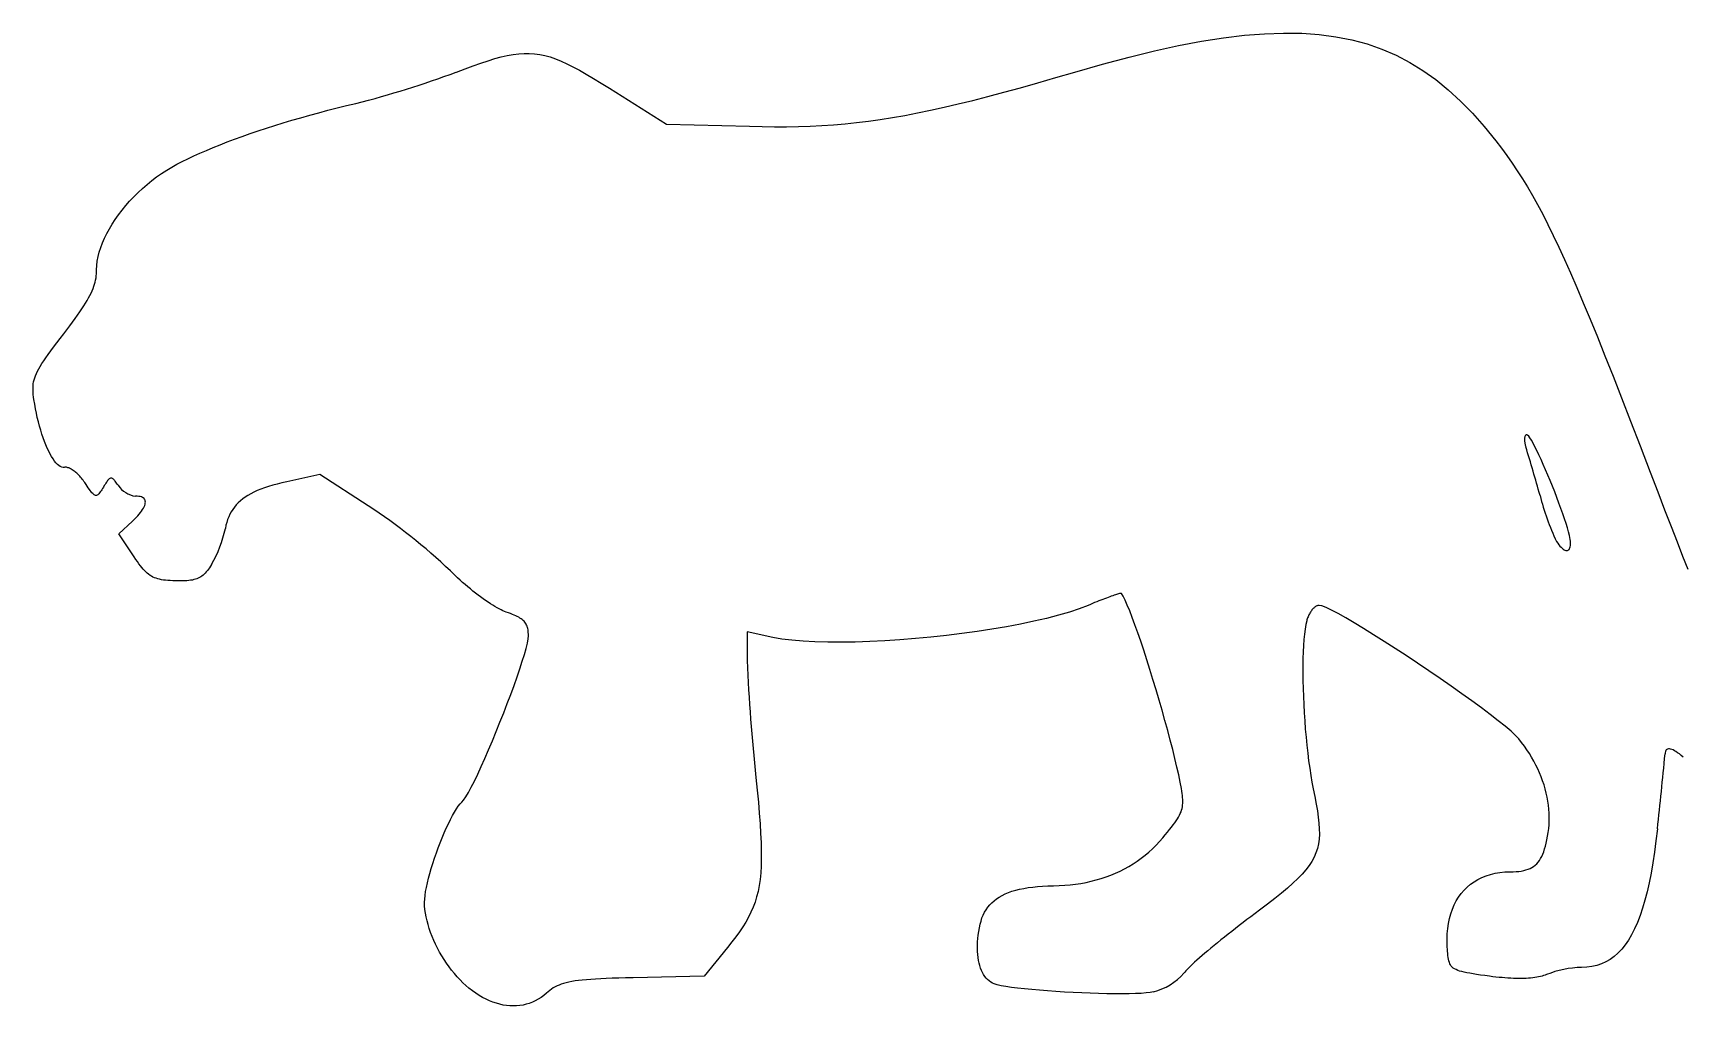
# Model space of a CAD drawing. Extents: x 3 to 294, y -207 to -4.
# Drawn here: x 72.1 to 135.6, y -125.3 to -87.9 of the extents above; entities that cross this region are included whole.
import ezdxf

# ---------------------------------------------------------------- set-up
doc = ezdxf.new("R2010")
doc.units = 0
doc.layers.get('0').update_dxf_attribs({"linetype": 'CONTINUOUS'})

msp = doc.modelspace()

# ---------------------------------------------------------------- linework, layer by layer
at = {"color": 1}
for p, q in [((94.307, -90.038), (96.512, -91.417)), ((96.512, -91.417), (99.696, -91.505)), ((83.164, -104.897), (81.891, -105.177)), ((85.031, -106.102), (83.164, -104.897)), ((75.434, -107.178), (75.952, -106.697)), ((76.025, -108.072), (75.434, -107.178)), ((131.259, -107.244), (131.259, -107.244)), ((100.605, -111.167), (99.606, -110.956)), ((99.606, -110.956), (99.606, -112.059)), ((98.855, -123.09), (97.951, -124.198)), ((97.951, -124.198), (95.219, -124.259)), ((88.905, -124.662), (88.905, -124.661))]:
    msp.add_line(p, q, dxfattribs=at)
for points in [[(112.226, -89.419), (113.293, -89.114), (114.311, -88.843), (115.283, -88.605), (116.211, -88.403), (117.096, -88.235), (117.941, -88.102), (118.747, -88.004), (119.516, -87.942), (120.251, -87.916), (120.953, -87.927), (121.624, -87.974), (122.266, -88.058), (122.882, -88.18), (123.472, -88.339), (124.039, -88.536), (124.585, -88.771), (125.112, -89.045), (125.621, -89.358), (126.115, -89.709), (126.595, -90.101), (127.064, -90.532), (127.524, -91.003), (127.976, -91.515), (128.422, -92.068)], [(88.419, -89.422), (88.756, -89.293), (89.071, -89.177), (89.366, -89.073), (89.642, -88.981), (89.902, -88.901), (90.148, -88.834), (90.381, -88.781), (90.604, -88.74), (90.818, -88.713), (91.025, -88.699), (91.227, -88.699), (91.427, -88.712), (91.626, -88.74), (91.826, -88.782), (92.028, -88.839), (92.236, -88.911), (92.451, -88.997), (92.674, -89.099), (92.908, -89.216), (93.155, -89.348), (93.416, -89.496), (93.694, -89.661), (93.99, -89.841), (94.307, -90.038)], [(99.696, -91.505), (100.186, -91.516), (100.664, -91.521), (101.131, -91.52), (101.589, -91.512), (102.041, -91.497), (102.488, -91.475), (102.933, -91.445), (103.378, -91.408), (103.825, -91.361), (104.276, -91.306), (104.733, -91.242), (105.199, -91.169), (105.676, -91.085), (106.165, -90.992), (106.669, -90.888), (107.19, -90.773), (107.73, -90.647), (108.292, -90.509), (108.876, -90.359), (109.487, -90.197), (110.125, -90.023), (110.793, -89.835), (111.492, -89.634), (112.226, -89.419)], [(77.476, -93.072), (77.667, -92.966), (77.871, -92.86), (78.086, -92.753), (78.313, -92.646), (78.551, -92.538), (78.799, -92.43), (79.057, -92.322), (79.325, -92.214), (79.602, -92.106), (79.887, -91.999), (80.181, -91.892), (80.483, -91.786), (80.792, -91.681), (81.108, -91.577), (81.431, -91.474), (81.759, -91.372), (82.093, -91.272), (82.433, -91.173), (82.777, -91.076), (83.126, -90.981), (83.478, -90.888), (83.834, -90.797), (84.193, -90.709), (84.554, -90.623)], [(128.422, -92.068), (128.637, -92.35), (128.846, -92.634), (129.049, -92.922), (129.249, -93.217), (129.445, -93.521), (129.64, -93.837), (129.834, -94.169), (130.03, -94.519), (130.228, -94.889), (130.43, -95.282), (130.637, -95.702), (130.85, -96.151), (131.07, -96.632), (131.3, -97.147), (131.539, -97.7), (131.79, -98.292), (132.054, -98.928), (132.332, -99.61), (132.625, -100.34), (132.935, -101.121), (133.262, -101.956), (133.609, -102.848), (133.977, -103.8), (134.366, -104.814)], [(74.576, -97.021), (74.583, -96.857), (74.602, -96.69), (74.634, -96.518), (74.679, -96.344), (74.734, -96.167), (74.801, -95.988), (74.879, -95.808), (74.968, -95.627), (75.066, -95.446), (75.174, -95.265), (75.292, -95.085), (75.418, -94.907), (75.553, -94.73), (75.695, -94.556), (75.846, -94.384), (76.003, -94.217), (76.168, -94.053), (76.338, -93.895), (76.515, -93.741), (76.698, -93.593), (76.885, -93.452), (77.078, -93.317), (77.275, -93.19), (77.476, -93.072)], [(73.307, -99.489), (73.428, -99.331), (73.542, -99.181), (73.649, -99.037), (73.748, -98.901), (73.841, -98.771), (73.927, -98.647), (74.007, -98.529), (74.081, -98.416), (74.148, -98.309), (74.21, -98.205), (74.266, -98.106), (74.317, -98.011), (74.362, -97.919), (74.403, -97.83), (74.439, -97.744), (74.47, -97.66), (74.496, -97.578), (74.519, -97.497), (74.537, -97.418), (74.552, -97.338), (74.563, -97.26), (74.571, -97.181), (74.575, -97.101), (74.576, -97.021)], [(72.163, -102.017), (72.15, -101.919), (72.139, -101.827), (72.132, -101.739), (72.127, -101.655), (72.127, -101.573), (72.13, -101.494), (72.138, -101.416), (72.15, -101.338), (72.168, -101.261), (72.191, -101.181), (72.221, -101.1), (72.256, -101.016), (72.298, -100.929), (72.347, -100.836), (72.404, -100.739), (72.468, -100.635), (72.541, -100.525), (72.622, -100.407), (72.712, -100.28), (72.811, -100.144), (72.919, -99.998), (73.038, -99.84), (73.167, -99.671), (73.307, -99.489)], [(73.332, -104.625), (73.282, -104.628), (73.23, -104.618), (73.176, -104.595), (73.122, -104.559), (73.066, -104.512), (73.011, -104.453), (72.954, -104.383), (72.898, -104.302), (72.842, -104.212), (72.786, -104.112), (72.73, -104.004), (72.675, -103.887), (72.622, -103.762), (72.569, -103.63), (72.518, -103.491), (72.469, -103.346), (72.422, -103.195), (72.377, -103.038), (72.334, -102.877), (72.293, -102.711), (72.256, -102.542), (72.222, -102.37), (72.191, -102.194), (72.163, -102.017)], [(129.618, -103.369), (129.606, -103.37), (129.594, -103.374), (129.583, -103.379), (129.573, -103.386), (129.564, -103.395), (129.556, -103.406), (129.549, -103.418), (129.543, -103.432), (129.538, -103.448), (129.534, -103.465), (129.53, -103.484), (129.528, -103.504), (129.527, -103.526), (129.526, -103.549), (129.527, -103.573), (129.529, -103.598), (129.531, -103.624), (129.535, -103.651), (129.539, -103.679), (129.545, -103.707), (129.552, -103.737), (129.559, -103.767), (129.568, -103.798), (129.578, -103.829)], [(131.259, -107.244), (131.225, -107.107), (131.181, -106.953), (131.129, -106.784), (131.07, -106.602), (131.003, -106.409), (130.931, -106.207), (130.854, -105.998), (130.773, -105.785), (130.689, -105.568), (130.602, -105.351), (130.514, -105.135), (130.425, -104.923), (130.336, -104.716), (130.248, -104.516), (130.163, -104.326), (130.08, -104.147), (130, -103.981), (129.925, -103.831), (129.856, -103.698), (129.792, -103.585), (129.736, -103.494), (129.688, -103.426), (129.648, -103.384), (129.618, -103.369)], [(74.118, -105.208), (74.088, -105.164), (74.056, -105.12), (74.024, -105.078), (73.991, -105.037), (73.957, -104.997), (73.923, -104.959), (73.888, -104.922), (73.852, -104.888), (73.817, -104.854), (73.781, -104.823), (73.745, -104.793), (73.709, -104.766), (73.674, -104.741), (73.639, -104.717), (73.604, -104.696), (73.57, -104.678), (73.537, -104.662), (73.504, -104.648), (73.472, -104.637), (73.442, -104.629), (73.412, -104.624), (73.384, -104.621), (73.357, -104.621), (73.332, -104.625)], [(74.837, -105.382), (74.804, -105.437), (74.773, -105.487), (74.744, -105.532), (74.717, -105.573), (74.691, -105.608), (74.666, -105.638), (74.643, -105.662), (74.62, -105.681), (74.597, -105.695), (74.575, -105.703), (74.552, -105.706), (74.529, -105.703), (74.505, -105.695), (74.48, -105.681), (74.454, -105.661), (74.426, -105.635), (74.397, -105.603), (74.365, -105.565), (74.332, -105.521), (74.295, -105.471), (74.256, -105.415), (74.213, -105.352), (74.168, -105.283), (74.118, -105.208)], [(75.402, -105.316), (75.371, -105.27), (75.343, -105.229), (75.316, -105.192), (75.291, -105.159), (75.267, -105.129), (75.244, -105.104), (75.222, -105.083), (75.201, -105.067), (75.181, -105.054), (75.161, -105.046), (75.142, -105.042), (75.123, -105.042), (75.103, -105.046), (75.084, -105.055), (75.064, -105.068), (75.043, -105.085), (75.022, -105.107), (75, -105.133), (74.976, -105.163), (74.952, -105.198), (74.926, -105.237), (74.898, -105.281), (74.868, -105.329), (74.837, -105.382)], [(81.891, -105.177), (81.703, -105.221), (81.524, -105.266), (81.353, -105.312), (81.192, -105.361), (81.039, -105.412), (80.895, -105.465), (80.759, -105.521), (80.631, -105.579), (80.511, -105.64), (80.398, -105.704), (80.294, -105.77), (80.196, -105.84), (80.106, -105.913), (80.022, -105.989), (79.946, -106.069), (79.876, -106.153), (79.812, -106.241), (79.755, -106.332), (79.703, -106.428), (79.657, -106.528), (79.618, -106.632), (79.583, -106.741), (79.554, -106.854), (79.53, -106.973)], [(134.366, -104.814), (134.653, -105.563), (134.92, -106.257), (135.168, -106.9), (135.399, -107.493), (135.613, -108.041), (135.813, -108.545)], [(75.952, -106.697), (76.026, -106.626), (76.094, -106.557), (76.157, -106.491), (76.213, -106.426), (76.263, -106.364), (76.308, -106.304), (76.346, -106.247), (76.379, -106.192), (76.405, -106.14), (76.426, -106.09), (76.44, -106.044), (76.448, -106), (76.451, -105.959), (76.447, -105.921), (76.437, -105.887), (76.422, -105.856), (76.4, -105.828), (76.372, -105.803), (76.337, -105.782), (76.297, -105.765), (76.251, -105.751), (76.198, -105.742), (76.139, -105.736), (76.074, -105.734)], [(130.76, -107.478), (130.806, -107.544), (130.85, -107.602), (130.893, -107.654), (130.935, -107.699), (130.976, -107.736), (131.014, -107.767), (131.051, -107.792), (131.086, -107.809), (131.119, -107.82), (131.15, -107.825), (131.178, -107.823), (131.204, -107.815), (131.227, -107.8), (131.247, -107.779), (131.264, -107.752), (131.278, -107.719), (131.289, -107.68), (131.296, -107.635), (131.3, -107.584), (131.3, -107.527), (131.296, -107.465), (131.288, -107.397), (131.276, -107.323), (131.259, -107.244)], [(77.606, -108.991), (77.502, -108.988), (77.404, -108.983), (77.313, -108.977), (77.226, -108.969), (77.145, -108.959), (77.069, -108.947), (76.997, -108.932), (76.928, -108.915), (76.863, -108.894), (76.802, -108.871), (76.742, -108.844), (76.685, -108.813), (76.63, -108.779), (76.576, -108.74), (76.524, -108.697), (76.471, -108.649), (76.419, -108.597), (76.367, -108.539), (76.314, -108.476), (76.26, -108.407), (76.204, -108.333), (76.147, -108.252), (76.087, -108.165), (76.025, -108.072)], [(78.997, -108.361), (78.956, -108.426), (78.916, -108.488), (78.876, -108.545), (78.836, -108.598), (78.796, -108.647), (78.755, -108.692), (78.714, -108.734), (78.672, -108.771), (78.628, -108.806), (78.582, -108.836), (78.535, -108.864), (78.485, -108.889), (78.433, -108.91), (78.378, -108.929), (78.32, -108.945), (78.259, -108.959), (78.193, -108.97), (78.124, -108.979), (78.05, -108.985), (77.972, -108.99), (77.888, -108.993), (77.8, -108.994), (77.706, -108.993), (77.606, -108.991)], [(90.338, -110.195), (90.277, -110.172), (90.21, -110.144), (90.14, -110.111), (90.065, -110.072), (89.986, -110.029), (89.904, -109.981), (89.819, -109.928), (89.73, -109.872), (89.639, -109.812), (89.546, -109.748), (89.451, -109.68), (89.355, -109.61), (89.257, -109.536), (89.158, -109.46), (89.059, -109.382), (88.959, -109.301), (88.859, -109.219), (88.76, -109.135), (88.662, -109.049), (88.564, -108.962), (88.468, -108.874), (88.374, -108.786), (88.281, -108.696), (88.191, -108.607)], [(114.023, -109.477), (114.017, -109.473), (114.005, -109.472), (113.988, -109.474), (113.966, -109.478), (113.939, -109.484), (113.907, -109.492), (113.87, -109.502), (113.829, -109.515), (113.784, -109.529), (113.735, -109.545), (113.682, -109.563), (113.625, -109.583), (113.565, -109.605), (113.502, -109.628), (113.436, -109.652), (113.367, -109.679), (113.295, -109.706), (113.22, -109.735), (113.144, -109.765), (113.065, -109.797), (112.985, -109.829), (112.902, -109.863), (112.819, -109.897), (112.734, -109.933)], [(116.324, -116.981), (116.278, -116.733), (116.221, -116.455), (116.153, -116.152), (116.076, -115.826), (115.99, -115.481), (115.896, -115.12), (115.796, -114.745), (115.69, -114.361), (115.579, -113.97), (115.465, -113.575), (115.348, -113.181), (115.229, -112.789), (115.109, -112.403), (114.99, -112.027), (114.872, -111.663), (114.756, -111.315), (114.643, -110.985), (114.534, -110.678), (114.43, -110.396), (114.333, -110.143), (114.242, -109.921), (114.16, -109.733), (114.086, -109.584), (114.023, -109.477)], [(91.193, -111.102), (91.192, -111.041), (91.189, -110.983), (91.184, -110.928), (91.178, -110.877), (91.168, -110.828), (91.157, -110.781), (91.142, -110.737), (91.125, -110.695), (91.105, -110.656), (91.082, -110.618), (91.055, -110.582), (91.025, -110.547), (90.992, -110.514), (90.954, -110.483), (90.913, -110.452), (90.867, -110.422), (90.818, -110.393), (90.764, -110.364), (90.705, -110.336), (90.642, -110.308), (90.574, -110.28), (90.5, -110.252), (90.422, -110.224), (90.338, -110.195)], [(112.734, -109.933), (112.394, -110.064), (112.011, -110.192), (111.589, -110.315), (111.133, -110.433), (110.645, -110.545), (110.13, -110.653), (109.591, -110.754), (109.033, -110.848), (108.46, -110.936), (107.874, -111.017), (107.281, -111.09), (106.683, -111.155), (106.086, -111.212), (105.492, -111.259), (104.905, -111.298), (104.33, -111.327), (103.77, -111.346), (103.23, -111.355), (102.712, -111.353), (102.222, -111.34), (101.762, -111.315), (101.336, -111.278), (100.95, -111.229), (100.605, -111.167)], [(121.621, -109.937), (121.599, -109.938), (121.576, -109.942), (121.553, -109.949), (121.53, -109.958), (121.507, -109.97), (121.484, -109.984), (121.461, -110), (121.438, -110.018), (121.415, -110.038), (121.392, -110.061), (121.37, -110.085), (121.348, -110.111), (121.327, -110.138), (121.306, -110.167), (121.286, -110.198), (121.266, -110.23), (121.248, -110.264), (121.23, -110.299), (121.213, -110.334), (121.197, -110.371), (121.182, -110.409), (121.169, -110.448), (121.156, -110.488), (121.145, -110.528)], [(129.309, -115.074), (129.186, -114.942), (129.009, -114.778), (128.785, -114.587), (128.518, -114.372), (128.212, -114.135), (127.873, -113.881), (127.506, -113.611), (127.115, -113.331), (126.705, -113.042), (126.282, -112.748), (125.849, -112.452), (125.412, -112.158), (124.976, -111.869), (124.546, -111.588), (124.126, -111.318), (123.721, -111.063), (123.337, -110.826), (122.978, -110.609), (122.648, -110.417), (122.354, -110.253), (122.099, -110.12), (121.889, -110.02), (121.728, -109.958), (121.621, -109.937)], [(88.629, -117.503), (88.699, -117.423), (88.784, -117.298), (88.882, -117.131), (88.992, -116.928), (89.112, -116.691), (89.24, -116.424), (89.375, -116.133), (89.515, -115.82), (89.659, -115.489), (89.805, -115.145), (89.952, -114.791), (90.098, -114.431), (90.241, -114.07), (90.38, -113.711), (90.513, -113.358), (90.639, -113.015), (90.756, -112.685), (90.862, -112.374), (90.957, -112.085), (91.037, -111.821), (91.103, -111.587), (91.152, -111.386), (91.182, -111.223), (91.193, -111.102)], [(121.145, -110.528), (121.112, -110.675), (121.083, -110.845), (121.059, -111.036), (121.038, -111.247), (121.022, -111.476), (121.01, -111.721), (121.001, -111.98), (120.997, -112.253), (120.996, -112.537), (120.999, -112.83), (121.006, -113.131), (121.016, -113.438), (121.03, -113.75), (121.047, -114.064), (121.068, -114.38), (121.092, -114.695), (121.119, -115.007), (121.15, -115.316), (121.183, -115.619), (121.22, -115.914), (121.26, -116.2), (121.302, -116.476), (121.348, -116.739), (121.396, -116.988)], [(130.441, -118.67), (130.461, -118.524), (130.475, -118.377), (130.482, -118.228), (130.483, -118.077), (130.478, -117.925), (130.467, -117.772), (130.45, -117.618), (130.427, -117.463), (130.399, -117.308), (130.364, -117.153), (130.324, -116.998), (130.278, -116.843), (130.226, -116.688), (130.169, -116.534), (130.106, -116.381), (130.039, -116.228), (129.965, -116.077), (129.887, -115.928), (129.803, -115.78), (129.714, -115.634), (129.62, -115.491), (129.522, -115.349), (129.418, -115.21), (129.309, -115.074)], [(135.636, -115.769), (135.56, -115.707), (135.489, -115.651), (135.421, -115.602), (135.357, -115.561), (135.298, -115.525), (135.243, -115.497), (135.192, -115.476), (135.146, -115.462), (135.104, -115.454), (135.066, -115.454), (135.034, -115.461), (135.005, -115.474), (134.982, -115.495), (134.963, -115.523), (134.949, -115.558), (134.94, -115.601), (134.935, -115.651)], [(99.951, -116.558), (99.999, -117.048), (100.042, -117.506), (100.078, -117.934), (100.108, -118.334), (100.131, -118.706), (100.147, -119.053), (100.155, -119.377), (100.155, -119.68), (100.148, -119.963), (100.132, -120.229), (100.107, -120.478), (100.073, -120.713), (100.03, -120.936), (99.977, -121.149), (99.915, -121.352), (99.842, -121.549), (99.759, -121.74), (99.664, -121.929), (99.559, -122.115), (99.442, -122.302), (99.314, -122.491), (99.174, -122.685), (99.021, -122.883), (98.855, -123.09)], [(115.611, -118.876), (115.704, -118.764), (115.79, -118.66), (115.87, -118.562), (115.942, -118.47), (116.008, -118.383), (116.068, -118.301), (116.122, -118.223), (116.17, -118.149), (116.213, -118.078), (116.25, -118.009), (116.281, -117.943), (116.308, -117.877), (116.331, -117.812), (116.348, -117.747), (116.362, -117.682), (116.371, -117.616), (116.376, -117.548), (116.378, -117.478), (116.376, -117.406), (116.371, -117.33), (116.364, -117.25), (116.353, -117.166), (116.34, -117.076), (116.324, -116.981)], [(121.396, -116.988), (121.458, -117.293), (121.512, -117.577), (121.557, -117.842), (121.592, -118.088), (121.618, -118.318), (121.631, -118.534), (121.633, -118.737), (121.622, -118.929), (121.597, -119.111), (121.557, -119.286), (121.502, -119.455), (121.431, -119.621), (121.342, -119.783), (121.235, -119.945), (121.11, -120.109), (120.965, -120.275), (120.799, -120.445), (120.612, -120.622), (120.403, -120.807), (120.17, -121.002), (119.914, -121.208), (119.633, -121.427), (119.326, -121.661), (118.993, -121.912)], [(87.196, -121.353), (87.201, -121.232), (87.215, -121.096), (87.237, -120.947), (87.267, -120.785), (87.305, -120.614), (87.349, -120.434), (87.399, -120.247), (87.455, -120.054), (87.516, -119.858), (87.581, -119.659), (87.65, -119.46), (87.722, -119.261), (87.797, -119.064), (87.874, -118.872), (87.952, -118.684), (88.031, -118.504), (88.111, -118.333), (88.19, -118.171), (88.269, -118.022), (88.346, -117.885), (88.421, -117.763), (88.494, -117.658), (88.563, -117.571), (88.629, -117.503)], [(128.974, -120.183), (129.092, -120.181), (129.202, -120.176), (129.307, -120.167), (129.405, -120.153), (129.497, -120.136), (129.584, -120.114), (129.665, -120.087), (129.741, -120.055), (129.812, -120.018), (129.879, -119.975), (129.941, -119.927), (129.998, -119.873), (130.052, -119.812), (130.102, -119.745), (130.148, -119.672), (130.191, -119.591), (130.23, -119.504), (130.267, -119.409), (130.302, -119.306), (130.333, -119.196), (130.363, -119.077), (130.391, -118.95), (130.417, -118.814), (130.441, -118.67)], [(134.641, -118.532), (134.588, -118.99), (134.531, -119.426), (134.468, -119.84), (134.4, -120.232), (134.327, -120.602), (134.248, -120.95), (134.164, -121.277), (134.073, -121.584), (133.977, -121.869), (133.875, -122.135), (133.766, -122.38), (133.651, -122.605), (133.53, -122.811), (133.402, -122.997), (133.267, -123.165), (133.125, -123.314), (132.976, -123.444), (132.82, -123.556), (132.656, -123.65), (132.485, -123.726), (132.306, -123.785), (132.119, -123.827), (131.924, -123.851), (131.721, -123.86)], [(111.399, -120.722), (111.617, -120.716), (111.831, -120.704), (112.043, -120.685), (112.251, -120.66), (112.455, -120.628), (112.657, -120.591), (112.855, -120.547), (113.049, -120.497), (113.24, -120.44), (113.427, -120.378), (113.61, -120.309), (113.789, -120.234), (113.964, -120.153), (114.136, -120.067), (114.303, -119.974), (114.466, -119.875), (114.625, -119.771), (114.779, -119.66), (114.929, -119.544), (115.075, -119.422), (115.216, -119.294), (115.352, -119.16), (115.484, -119.021), (115.611, -118.876)], [(126.565, -123.237), (126.55, -123.009), (126.546, -122.787), (126.553, -122.574), (126.571, -122.367), (126.6, -122.169), (126.64, -121.978), (126.691, -121.796), (126.751, -121.622), (126.822, -121.456), (126.903, -121.3), (126.993, -121.153), (127.093, -121.015), (127.203, -120.887), (127.322, -120.769), (127.449, -120.661), (127.586, -120.564), (127.731, -120.477), (127.885, -120.4), (128.047, -120.335), (128.217, -120.281), (128.395, -120.239), (128.581, -120.208), (128.774, -120.189), (128.974, -120.183)], [(108.579, -122.2), (108.611, -122.077), (108.649, -121.959), (108.695, -121.847), (108.747, -121.741), (108.806, -121.641), (108.872, -121.546), (108.945, -121.456), (109.026, -121.372), (109.114, -121.294), (109.209, -121.221), (109.312, -121.153), (109.423, -121.09), (109.542, -121.033), (109.668, -120.98), (109.803, -120.933), (109.946, -120.89), (110.097, -120.853), (110.257, -120.82), (110.425, -120.792), (110.602, -120.769), (110.788, -120.751), (110.982, -120.737), (111.186, -120.727), (111.399, -120.722)], [(88.905, -124.661), (88.788, -124.562), (88.673, -124.457), (88.56, -124.344), (88.45, -124.226), (88.342, -124.102), (88.238, -123.973), (88.138, -123.84), (88.041, -123.703), (87.948, -123.562), (87.859, -123.418), (87.775, -123.272), (87.695, -123.123), (87.621, -122.973), (87.551, -122.822), (87.487, -122.67), (87.429, -122.518), (87.376, -122.366), (87.33, -122.215), (87.29, -122.066), (87.257, -121.918), (87.231, -121.772), (87.212, -121.629), (87.2, -121.489), (87.196, -121.353)], [(118.993, -121.912), (118.844, -122.024), (118.696, -122.137), (118.549, -122.25), (118.403, -122.362), (118.26, -122.474), (118.119, -122.586), (117.98, -122.696), (117.845, -122.805), (117.713, -122.912), (117.585, -123.017), (117.461, -123.119), (117.342, -123.219), (117.228, -123.316), (117.12, -123.409), (117.017, -123.498), (116.92, -123.584), (116.831, -123.665), (116.748, -123.741), (116.672, -123.812), (116.604, -123.878), (116.545, -123.938), (116.494, -123.992), (116.452, -124.039), (116.419, -124.08)], [(109.121, -124.496), (109.051, -124.466), (108.985, -124.428), (108.922, -124.383), (108.863, -124.331), (108.808, -124.273), (108.757, -124.208), (108.71, -124.136), (108.667, -124.059), (108.628, -123.976), (108.593, -123.887), (108.563, -123.793), (108.537, -123.694), (108.515, -123.59), (108.497, -123.482), (108.484, -123.369), (108.476, -123.252), (108.472, -123.131), (108.473, -123.007), (108.479, -122.88), (108.489, -122.749), (108.504, -122.615), (108.524, -122.479), (108.549, -122.341), (108.579, -122.2)], [(128.186, -124.202), (128.005, -124.177), (127.839, -124.154), (127.686, -124.132), (127.547, -124.11), (127.421, -124.089), (127.307, -124.068), (127.203, -124.046), (127.111, -124.023), (127.029, -124), (126.956, -123.974), (126.892, -123.947), (126.836, -123.917), (126.787, -123.885), (126.746, -123.849), (126.71, -123.81), (126.68, -123.767), (126.655, -123.72), (126.635, -123.668), (126.618, -123.611), (126.604, -123.548), (126.592, -123.48), (126.582, -123.406), (126.573, -123.325), (126.565, -123.237)], [(95.219, -124.259), (94.934, -124.266), (94.668, -124.273), (94.42, -124.281), (94.189, -124.29), (93.975, -124.299), (93.776, -124.31), (93.592, -124.321), (93.422, -124.334), (93.265, -124.349), (93.12, -124.365), (92.986, -124.383), (92.863, -124.403), (92.749, -124.426), (92.644, -124.45), (92.547, -124.477), (92.457, -124.507), (92.373, -124.539), (92.295, -124.574), (92.221, -124.612), (92.15, -124.653), (92.083, -124.698), (92.017, -124.746), (91.952, -124.798), (91.888, -124.854)], [(130.373, -124.136), (130.321, -124.158), (130.264, -124.177), (130.204, -124.195), (130.139, -124.212), (130.071, -124.227), (130, -124.24), (129.925, -124.251), (129.846, -124.262), (129.764, -124.27), (129.679, -124.277), (129.59, -124.282), (129.498, -124.286), (129.404, -124.288), (129.306, -124.288), (129.206, -124.287), (129.102, -124.284), (128.996, -124.279), (128.888, -124.273), (128.777, -124.265), (128.663, -124.256), (128.547, -124.245), (128.429, -124.232), (128.308, -124.218), (128.186, -124.202)], [(91.888, -124.854), (91.785, -124.939), (91.679, -125.017), (91.57, -125.086), (91.458, -125.147), (91.344, -125.2), (91.227, -125.245), (91.108, -125.281), (90.987, -125.309), (90.863, -125.33), (90.738, -125.342), (90.612, -125.345), (90.484, -125.341), (90.355, -125.329), (90.224, -125.308), (90.093, -125.28), (89.962, -125.243), (89.829, -125.199), (89.697, -125.146), (89.564, -125.085), (89.432, -125.017), (89.299, -124.94), (89.167, -124.855), (89.036, -124.762), (88.905, -124.662)], [(115.245, -124.804), (115.121, -124.826), (114.962, -124.845), (114.771, -124.859), (114.551, -124.869), (114.307, -124.875), (114.04, -124.878), (113.754, -124.877), (113.452, -124.873), (113.138, -124.866), (112.815, -124.856), (112.485, -124.843), (112.153, -124.828), (111.821, -124.81), (111.493, -124.79), (111.172, -124.767), (110.86, -124.743), (110.563, -124.717), (110.281, -124.689), (110.02, -124.66), (109.781, -124.629), (109.569, -124.597), (109.386, -124.564), (109.236, -124.53), (109.121, -124.496)]]:
    msp.add_lwpolyline(points, dxfattribs=at)
for centre, radius, start, end in [((75.925, -56.053), 35.63, 284.01531, 290.52652), ((57.3, -125.931), 75.581, 15.52158, 17.00298), ((76.195, -104.79), 0.951, 213.55938, 262.74438), ((139.733, -103.264), 9.914, 194.25647, 205.15841), ((72.508, -125.144), 22.791, 46.5172, 56.66731), ((74.798, -105.954), 4.84, 330.18817, 347.85714), ((169.522, -108.966), 69.984, 182.53273, 186.22754), ((-33.848, -99.866), 169.52, 353.67811, 354.65711), ((114.65, -122.524), 2.356, 284.60861, 318.66472), ((131.847, -127.894), 4.036, 91.78778, 111.41381)]:
    msp.add_arc(centre, radius, start, end, dxfattribs=at)

doc.saveas('drawing.dxf')
